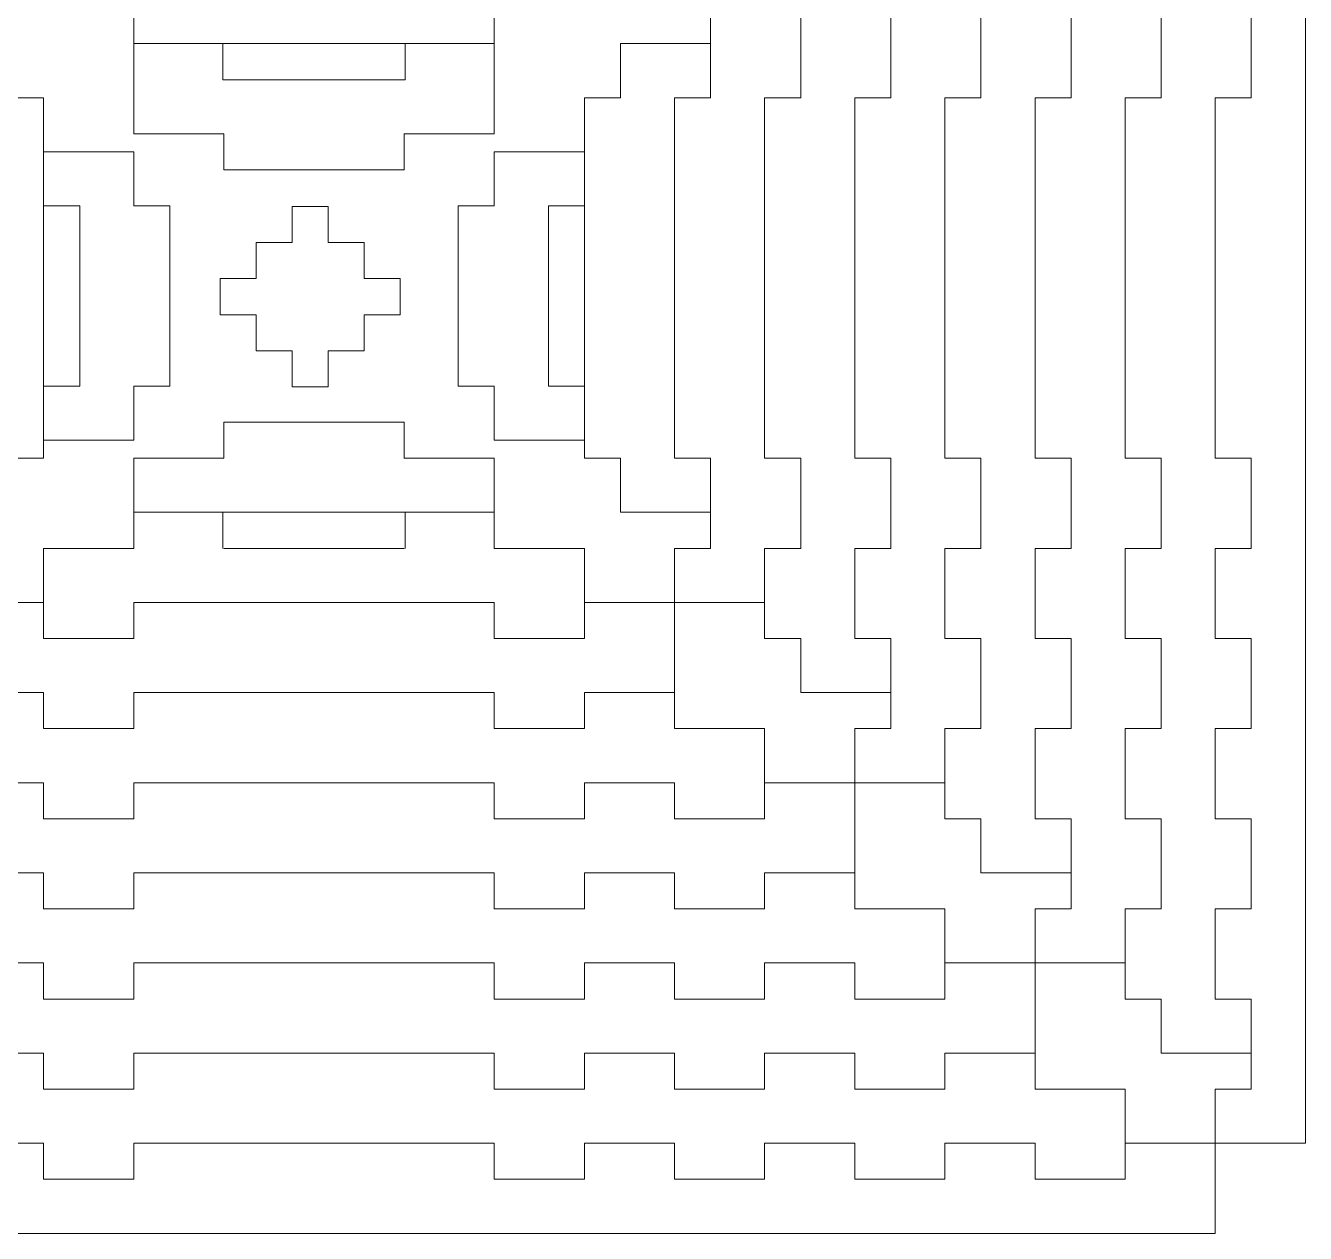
# Model space of a CAD drawing. Header units: centimetres. Extents: x -21.5 to 21.5, y -19.5 to 19.5.
# Drawn here: x -13.7 to 0.5, y -19.47 to -6.07 of the extents above; entities that cross this region are included whole.
import ezdxf

# ---------------------------------------------------------------- set-up
doc = ezdxf.new("R2010")
doc.units = ezdxf.units.CM
doc.header["$MEASUREMENT"] = 0

msp = doc.modelspace()

# ---------------------------------------------------------------- linework, layer by layer
at = {"lineweight": 9}
for points in [[(0.49935, 0.73192), (0.49935, 0.73192), (0.49935, -9.26808), (0.49935, -9.26808)], [(-12.50065, -5.86808), (-12.50065, -5.86808), (-12.50065, -6.26808), (-12.50065, -6.26808)], [(-8.50065, -5.86808), (-8.50065, -5.86808), (-8.50065, -6.26808), (-8.50065, -6.26808)], [(-6.10065, -5.86808), (-6.10065, -5.86808), (-6.10065, -6.86808), (-6.10065, -6.86808)], [(-5.10065, -5.86808), (-5.10065, -5.86808), (-5.10065, -6.86808), (-5.10065, -6.86808)], [(-4.10065, -5.86808), (-4.10065, -5.86808), (-4.10065, -6.86808), (-4.10065, -6.86808)], [(-3.10065, -5.86808), (-3.10065, -5.86808), (-3.10065, -6.86808), (-3.10065, -6.86808)], [(-2.10065, -5.86808), (-2.10065, -5.86808), (-2.10065, -6.86808), (-2.10065, -6.86808)], [(-1.10065, -5.86808), (-1.10065, -5.86808), (-1.10065, -6.86808), (-1.10065, -6.86808)], [(-0.10065, -5.86808), (-0.10065, -5.86808), (-0.10065, -6.86808), (-0.10065, -6.86808)], [(-12.50065, -6.26808), (-12.50065, -6.26808), (-11.50065, -6.26808), (-11.50065, -6.26808)], [(-12.50065, -6.26808), (-12.50065, -6.26808), (-11.50065, -6.26808), (-11.50065, -6.26808)], [(-12.50065, -6.66808), (-12.50065, -6.66808), (-12.50065, -6.26808), (-12.50065, -6.26808)], [(-11.51065, -6.26808), (-11.51065, -6.26808), (-11.51065, -6.66808), (-11.51065, -6.66808)], [(-10.50065, -6.26808), (-10.50065, -6.26808), (-11.50065, -6.26808), (-11.50065, -6.26808)], [(-10.50065, -6.26808), (-10.50065, -6.26808), (-11.50065, -6.26808), (-11.50065, -6.26808)], [(-10.50065, -6.26808), (-10.50065, -6.26808), (-9.50065, -6.26808), (-9.50065, -6.26808)], [(-10.50065, -6.26808), (-10.50065, -6.26808), (-9.50065, -6.26808), (-9.50065, -6.26808)], [(-8.50065, -6.26808), (-8.50065, -6.26808), (-9.50065, -6.26808), (-9.50065, -6.26808)], [(-8.50065, -6.26808), (-8.50065, -6.26808), (-9.50065, -6.26808), (-9.50065, -6.26808)], [(-9.49065, -6.26808), (-9.49065, -6.26808), (-9.49065, -6.66808), (-9.49065, -6.66808)], [(-8.50065, -6.66808), (-8.50065, -6.66808), (-8.50065, -6.26808), (-8.50065, -6.26808)], [(-7.10065, -6.26808), (-7.10065, -6.26808), (-7.10065, -6.86808), (-7.10065, -6.86808)], [(-7.10065, -6.26808), (-7.10065, -6.26808), (-6.10065, -6.26808), (-6.10065, -6.26808)], [(-12.50065, -6.66808), (-12.50065, -6.66808), (-12.50065, -7.26808), (-12.50065, -7.26808)], [(-9.49065, -6.66808), (-9.49065, -6.66808), (-11.51065, -6.66808), (-11.51065, -6.66808)], [(-8.50065, -6.66808), (-8.50065, -6.66808), (-8.50065, -7.26808), (-8.50065, -7.26808)], [(-13.90065, -6.86808), (-13.90065, -6.86808), (-13.50065, -6.86808), (-13.50065, -6.86808)], [(-13.50065, -6.86808), (-13.50065, -6.86808), (-13.50065, -7.86808), (-13.50065, -7.86808)], [(-7.10065, -6.86808), (-7.10065, -6.86808), (-7.50065, -6.86808), (-7.50065, -6.86808)], [(-7.50065, -6.86808), (-7.50065, -6.86808), (-7.50065, -7.86808), (-7.50065, -7.86808)], [(-6.50065, -10.86808), (-6.50065, -10.86808), (-6.50065, -6.86808), (-6.50065, -6.86808)], [(-6.10065, -6.86808), (-6.10065, -6.86808), (-6.50065, -6.86808), (-6.50065, -6.86808)], [(-6.50065, -6.86808), (-6.50065, -6.86808), (-6.50065, -7.86808), (-6.50065, -7.86808)], [(-5.50065, -10.86808), (-5.50065, -10.86808), (-5.50065, -6.86808), (-5.50065, -6.86808)], [(-5.10065, -6.86808), (-5.10065, -6.86808), (-5.50065, -6.86808), (-5.50065, -6.86808)], [(-5.50065, -6.86808), (-5.50065, -6.86808), (-5.50065, -7.86808), (-5.50065, -7.86808)], [(-4.50065, -10.86808), (-4.50065, -10.86808), (-4.50065, -6.86808), (-4.50065, -6.86808)], [(-4.10065, -6.86808), (-4.10065, -6.86808), (-4.50065, -6.86808), (-4.50065, -6.86808)], [(-4.50065, -6.86808), (-4.50065, -6.86808), (-4.50065, -7.86808), (-4.50065, -7.86808)], [(-3.50065, -10.86808), (-3.50065, -10.86808), (-3.50065, -6.86808), (-3.50065, -6.86808)], [(-3.10065, -6.86808), (-3.10065, -6.86808), (-3.50065, -6.86808), (-3.50065, -6.86808)], [(-3.50065, -6.86808), (-3.50065, -6.86808), (-3.50065, -7.86808), (-3.50065, -7.86808)], [(-2.50065, -10.86808), (-2.50065, -10.86808), (-2.50065, -6.86808), (-2.50065, -6.86808)], [(-2.10065, -6.86808), (-2.10065, -6.86808), (-2.50065, -6.86808), (-2.50065, -6.86808)], [(-2.50065, -6.86808), (-2.50065, -6.86808), (-2.50065, -7.86808), (-2.50065, -7.86808)], [(-1.50065, -10.86808), (-1.50065, -10.86808), (-1.50065, -6.86808), (-1.50065, -6.86808)], [(-1.10065, -6.86808), (-1.10065, -6.86808), (-1.50065, -6.86808), (-1.50065, -6.86808)], [(-1.50065, -6.86808), (-1.50065, -6.86808), (-1.50065, -7.86808), (-1.50065, -7.86808)], [(-0.50065, -10.86808), (-0.50065, -10.86808), (-0.50065, -6.86808), (-0.50065, -6.86808)], [(-0.50065, -6.86808), (-0.50065, -6.86808), (-0.50065, -7.86808), (-0.50065, -7.86808)], [(-0.10065, -6.86808), (-0.10065, -6.86808), (-0.50065, -6.86808), (-0.50065, -6.86808)], [(-13.50065, -10.86808), (-13.50065, -10.86808), (-13.50065, -7.26808), (-13.50065, -7.26808)], [(-12.50065, -7.26808), (-12.50065, -7.26808), (-11.50065, -7.26808), (-11.50065, -7.26808)], [(-11.50065, -7.26808), (-11.50065, -7.26808), (-11.50065, -7.66808), (-11.50065, -7.66808)], [(-8.50065, -7.26808), (-8.50065, -7.26808), (-9.50065, -7.26808), (-9.50065, -7.26808)], [(-9.50065, -7.26808), (-9.50065, -7.26808), (-9.50065, -7.66808), (-9.50065, -7.66808)], [(-7.50065, -10.86808), (-7.50065, -10.86808), (-7.50065, -7.26808), (-7.50065, -7.26808)], [(-12.50065, -7.46808), (-12.50065, -7.46808), (-13.50065, -7.46808), (-13.50065, -7.46808)], [(-13.50065, -8.06808), (-13.50065, -8.06808), (-13.50065, -7.46808), (-13.50065, -7.46808)], [(-12.50065, -7.46808), (-12.50065, -7.46808), (-12.50065, -8.06808), (-12.50065, -8.06808)], [(-8.50065, -7.46808), (-8.50065, -7.46808), (-8.50065, -8.06808), (-8.50065, -8.06808)], [(-8.50065, -7.46808), (-8.50065, -7.46808), (-7.50065, -7.46808), (-7.50065, -7.46808)], [(-7.50065, -8.06808), (-7.50065, -8.06808), (-7.50065, -7.46808), (-7.50065, -7.46808)], [(-9.50065, -7.66808), (-9.50065, -7.66808), (-11.50065, -7.66808), (-11.50065, -7.66808)], [(-13.50065, -8.06808), (-13.50065, -8.06808), (-13.10065, -8.06808), (-13.10065, -8.06808)], [(-13.10065, -10.06808), (-13.10065, -10.06808), (-13.10065, -8.06808), (-13.10065, -8.06808)], [(-12.50065, -8.06808), (-12.50065, -8.06808), (-12.10065, -8.06808), (-12.10065, -8.06808)], [(-12.10065, -8.06808), (-12.10065, -8.06808), (-12.10065, -10.06808), (-12.10065, -10.06808)], [(-10.7431, -8.0757), (-10.7431, -8.0757), (-10.7431, -8.4757), (-10.7431, -8.4757)], [(-10.7431, -8.0757), (-10.7431, -8.0757), (-10.3431, -8.0757), (-10.3431, -8.0757)], [(-10.3431, -8.0757), (-10.3431, -8.0757), (-10.3431, -8.4757), (-10.3431, -8.4757)], [(-8.50065, -8.06808), (-8.50065, -8.06808), (-8.90065, -8.06808), (-8.90065, -8.06808)], [(-8.90065, -8.06808), (-8.90065, -8.06808), (-8.90065, -10.06808), (-8.90065, -10.06808)], [(-7.50065, -8.06808), (-7.50065, -8.06808), (-7.90065, -8.06808), (-7.90065, -8.06808)], [(-7.90065, -10.06808), (-7.90065, -10.06808), (-7.90065, -8.06808), (-7.90065, -8.06808)], [(-10.7431, -8.4757), (-10.7431, -8.4757), (-11.1431, -8.4757), (-11.1431, -8.4757)], [(-11.1431, -8.8757), (-11.1431, -8.8757), (-11.1431, -8.4757), (-11.1431, -8.4757)], [(-10.3431, -8.4757), (-10.3431, -8.4757), (-9.9431, -8.4757), (-9.9431, -8.4757)], [(-9.9431, -8.8757), (-9.9431, -8.8757), (-9.9431, -8.4757), (-9.9431, -8.4757)], [(0.49935, -18.46808), (0.49935, -18.46808), (0.49935, -8.46808), (0.49935, -8.46808)], [(-11.5431, -8.8757), (-11.5431, -8.8757), (-11.1431, -8.8757), (-11.1431, -8.8757)], [(-11.5431, -8.8757), (-11.5431, -8.8757), (-11.5431, -9.2757), (-11.5431, -9.2757)], [(-9.5431, -8.8757), (-9.5431, -8.8757), (-9.9431, -8.8757), (-9.9431, -8.8757)], [(-9.5431, -9.2757), (-9.5431, -9.2757), (-9.5431, -8.8757), (-9.5431, -8.8757)], [(-11.5431, -9.2757), (-11.5431, -9.2757), (-11.1431, -9.2757), (-11.1431, -9.2757)], [(-11.1431, -9.2757), (-11.1431, -9.2757), (-11.1431, -9.6757), (-11.1431, -9.6757)], [(-9.5431, -9.2757), (-9.5431, -9.2757), (-9.9431, -9.2757), (-9.9431, -9.2757)], [(-9.9431, -9.2757), (-9.9431, -9.2757), (-9.9431, -9.6757), (-9.9431, -9.6757)], [(-10.7431, -9.6757), (-10.7431, -9.6757), (-11.1431, -9.6757), (-11.1431, -9.6757)], [(-10.7431, -10.0757), (-10.7431, -10.0757), (-10.7431, -9.6757), (-10.7431, -9.6757)], [(-10.3431, -10.0757), (-10.3431, -10.0757), (-10.3431, -9.6757), (-10.3431, -9.6757)], [(-10.3431, -9.6757), (-10.3431, -9.6757), (-9.9431, -9.6757), (-9.9431, -9.6757)], [(-13.50065, -10.06808), (-13.50065, -10.06808), (-13.10065, -10.06808), (-13.10065, -10.06808)], [(-13.50065, -10.66808), (-13.50065, -10.66808), (-13.50065, -10.06808), (-13.50065, -10.06808)], [(-12.50065, -10.66808), (-12.50065, -10.66808), (-12.50065, -10.06808), (-12.50065, -10.06808)], [(-12.50065, -10.06808), (-12.50065, -10.06808), (-12.10065, -10.06808), (-12.10065, -10.06808)], [(-10.3431, -10.0757), (-10.3431, -10.0757), (-10.7431, -10.0757), (-10.7431, -10.0757)], [(-8.50065, -10.06808), (-8.50065, -10.06808), (-8.90065, -10.06808), (-8.90065, -10.06808)], [(-8.50065, -10.66808), (-8.50065, -10.66808), (-8.50065, -10.06808), (-8.50065, -10.06808)], [(-7.50065, -10.06808), (-7.50065, -10.06808), (-7.90065, -10.06808), (-7.90065, -10.06808)], [(-7.50065, -10.66808), (-7.50065, -10.66808), (-7.50065, -10.06808), (-7.50065, -10.06808)], [(-11.50065, -10.86808), (-11.50065, -10.86808), (-11.50065, -10.46808), (-11.50065, -10.46808)], [(-9.50065, -10.46808), (-9.50065, -10.46808), (-11.50065, -10.46808), (-11.50065, -10.46808)], [(-9.50065, -10.86808), (-9.50065, -10.86808), (-9.50065, -10.46808), (-9.50065, -10.46808)], [(-12.50065, -10.66808), (-12.50065, -10.66808), (-13.50065, -10.66808), (-13.50065, -10.66808)], [(-8.50065, -10.66808), (-8.50065, -10.66808), (-7.50065, -10.66808), (-7.50065, -10.66808)], [(-13.90065, -10.86808), (-13.90065, -10.86808), (-13.50065, -10.86808), (-13.50065, -10.86808)], [(-12.50065, -11.46808), (-12.50065, -11.46808), (-12.50065, -10.86808), (-12.50065, -10.86808)], [(-12.50065, -10.86808), (-12.50065, -10.86808), (-11.50065, -10.86808), (-11.50065, -10.86808)], [(-8.50065, -10.86808), (-8.50065, -10.86808), (-9.50065, -10.86808), (-9.50065, -10.86808)], [(-8.50065, -11.46808), (-8.50065, -11.46808), (-8.50065, -10.86808), (-8.50065, -10.86808)], [(-7.10065, -10.86808), (-7.10065, -10.86808), (-7.50065, -10.86808), (-7.50065, -10.86808)], [(-7.10065, -11.46808), (-7.10065, -11.46808), (-7.10065, -10.86808), (-7.10065, -10.86808)], [(-6.10065, -10.86808), (-6.10065, -10.86808), (-6.50065, -10.86808), (-6.50065, -10.86808)], [(-6.10065, -11.86808), (-6.10065, -11.86808), (-6.10065, -10.86808), (-6.10065, -10.86808)], [(-5.10065, -10.86808), (-5.10065, -10.86808), (-5.50065, -10.86808), (-5.50065, -10.86808)], [(-5.10065, -11.86808), (-5.10065, -11.86808), (-5.10065, -10.86808), (-5.10065, -10.86808)], [(-4.10065, -10.86808), (-4.10065, -10.86808), (-4.50065, -10.86808), (-4.50065, -10.86808)], [(-4.10065, -11.86808), (-4.10065, -11.86808), (-4.10065, -10.86808), (-4.10065, -10.86808)], [(-3.10065, -10.86808), (-3.10065, -10.86808), (-3.50065, -10.86808), (-3.50065, -10.86808)], [(-3.10065, -11.86808), (-3.10065, -11.86808), (-3.10065, -10.86808), (-3.10065, -10.86808)], [(-2.10065, -10.86808), (-2.10065, -10.86808), (-2.50065, -10.86808), (-2.50065, -10.86808)], [(-2.10065, -11.86808), (-2.10065, -11.86808), (-2.10065, -10.86808), (-2.10065, -10.86808)], [(-1.10065, -10.86808), (-1.10065, -10.86808), (-1.50065, -10.86808), (-1.50065, -10.86808)], [(-1.10065, -11.86808), (-1.10065, -11.86808), (-1.10065, -10.86808), (-1.10065, -10.86808)], [(-0.10065, -10.86808), (-0.10065, -10.86808), (-0.50065, -10.86808), (-0.50065, -10.86808)], [(-0.10065, -11.86808), (-0.10065, -11.86808), (-0.10065, -10.86808), (-0.10065, -10.86808)], [(-12.50065, -11.46808), (-12.50065, -11.46808), (-11.50065, -11.46808), (-11.50065, -11.46808)], [(-12.50065, -11.86808), (-12.50065, -11.86808), (-12.50065, -11.46808), (-12.50065, -11.46808)], [(-12.50065, -11.46808), (-12.50065, -11.46808), (-11.50065, -11.46808), (-11.50065, -11.46808)], [(-12.50065, -11.46808), (-12.50065, -11.46808), (-12.50065, -11.86808), (-12.50065, -11.86808)], [(-11.51065, -11.86808), (-11.51065, -11.86808), (-11.51065, -11.46808), (-11.51065, -11.46808)], [(-9.49065, -11.46808), (-9.49065, -11.46808), (-11.51065, -11.46808), (-11.51065, -11.46808)], [(-10.50065, -11.46808), (-10.50065, -11.46808), (-11.50065, -11.46808), (-11.50065, -11.46808)], [(-10.50065, -11.46808), (-10.50065, -11.46808), (-11.50065, -11.46808), (-11.50065, -11.46808)], [(-10.50065, -11.46808), (-10.50065, -11.46808), (-9.50065, -11.46808), (-9.50065, -11.46808)], [(-10.50065, -11.46808), (-10.50065, -11.46808), (-9.50065, -11.46808), (-9.50065, -11.46808)], [(-8.50065, -11.46808), (-8.50065, -11.46808), (-9.50065, -11.46808), (-9.50065, -11.46808)], [(-8.50065, -11.46808), (-8.50065, -11.46808), (-9.50065, -11.46808), (-9.50065, -11.46808)], [(-9.49065, -11.86808), (-9.49065, -11.86808), (-9.49065, -11.46808), (-9.49065, -11.46808)], [(-8.50065, -11.86808), (-8.50065, -11.86808), (-8.50065, -11.46808), (-8.50065, -11.46808)], [(-8.50065, -11.46808), (-8.50065, -11.46808), (-8.50065, -11.86808), (-8.50065, -11.86808)], [(-7.10065, -11.46808), (-7.10065, -11.46808), (-6.10065, -11.46808), (-6.10065, -11.46808)], [(-13.50065, -12.46808), (-13.50065, -12.46808), (-13.50065, -11.86808), (-13.50065, -11.86808)], [(-13.50065, -11.86808), (-13.50065, -11.86808), (-12.50065, -11.86808), (-12.50065, -11.86808)], [(-10.50065, -11.86808), (-10.50065, -11.86808), (-11.50065, -11.86808), (-11.50065, -11.86808)], [(-10.50065, -11.86808), (-10.50065, -11.86808), (-11.50065, -11.86808), (-11.50065, -11.86808)], [(-10.50065, -11.86808), (-10.50065, -11.86808), (-9.50065, -11.86808), (-9.50065, -11.86808)], [(-10.50065, -11.86808), (-10.50065, -11.86808), (-9.50065, -11.86808), (-9.50065, -11.86808)], [(-7.50065, -11.86808), (-7.50065, -11.86808), (-8.50065, -11.86808), (-8.50065, -11.86808)], [(-7.50065, -12.46808), (-7.50065, -12.46808), (-7.50065, -11.86808), (-7.50065, -11.86808)], [(-6.50065, -11.86808), (-6.50065, -11.86808), (-6.10065, -11.86808), (-6.10065, -11.86808)], [(-6.50065, -12.46808), (-6.50065, -12.46808), (-6.50065, -11.86808), (-6.50065, -11.86808)], [(-5.50065, -11.86808), (-5.50065, -11.86808), (-5.10065, -11.86808), (-5.10065, -11.86808)], [(-5.50065, -12.86808), (-5.50065, -12.86808), (-5.50065, -11.86808), (-5.50065, -11.86808)], [(-4.50065, -11.86808), (-4.50065, -11.86808), (-4.10065, -11.86808), (-4.10065, -11.86808)], [(-4.50065, -12.86808), (-4.50065, -12.86808), (-4.50065, -11.86808), (-4.50065, -11.86808)], [(-3.50065, -11.86808), (-3.50065, -11.86808), (-3.10065, -11.86808), (-3.10065, -11.86808)], [(-3.50065, -12.86808), (-3.50065, -12.86808), (-3.50065, -11.86808), (-3.50065, -11.86808)], [(-2.50065, -11.86808), (-2.50065, -11.86808), (-2.10065, -11.86808), (-2.10065, -11.86808)], [(-2.50065, -12.86808), (-2.50065, -12.86808), (-2.50065, -11.86808), (-2.50065, -11.86808)], [(-1.50065, -11.86808), (-1.50065, -11.86808), (-1.10065, -11.86808), (-1.10065, -11.86808)], [(-1.50065, -12.86808), (-1.50065, -12.86808), (-1.50065, -11.86808), (-1.50065, -11.86808)], [(-0.50065, -12.86808), (-0.50065, -12.86808), (-0.50065, -11.86808), (-0.50065, -11.86808)], [(-0.50065, -11.86808), (-0.50065, -11.86808), (-0.10065, -11.86808), (-0.10065, -11.86808)], [(-14.50065, -12.46808), (-14.50065, -12.46808), (-13.50065, -12.46808), (-13.50065, -12.46808)], [(-13.50065, -12.46808), (-13.50065, -12.46808), (-13.50065, -12.86808), (-13.50065, -12.86808)], [(-12.50065, -12.86808), (-12.50065, -12.86808), (-12.50065, -12.46808), (-12.50065, -12.46808)], [(-12.50065, -12.46808), (-12.50065, -12.46808), (-11.50065, -12.46808), (-11.50065, -12.46808)], [(-10.50065, -12.46808), (-10.50065, -12.46808), (-11.50065, -12.46808), (-11.50065, -12.46808)], [(-10.50065, -12.46808), (-10.50065, -12.46808), (-9.50065, -12.46808), (-9.50065, -12.46808)], [(-8.50065, -12.46808), (-8.50065, -12.46808), (-9.50065, -12.46808), (-9.50065, -12.46808)], [(-8.50065, -12.86808), (-8.50065, -12.86808), (-8.50065, -12.46808), (-8.50065, -12.46808)], [(-7.50065, -12.46808), (-7.50065, -12.46808), (-7.50065, -12.86808), (-7.50065, -12.86808)], [(-6.50065, -12.46808), (-6.50065, -12.46808), (-7.50065, -12.46808), (-7.50065, -12.46808)], [(-6.50065, -13.46808), (-6.50065, -13.46808), (-6.50065, -12.46808), (-6.50065, -12.46808)], [(-6.50065, -12.86808), (-6.50065, -12.86808), (-6.50065, -12.46808), (-6.50065, -12.46808)], [(-6.50065, -12.46808), (-6.50065, -12.46808), (-5.50065, -12.46808), (-5.50065, -12.46808)], [(-13.50065, -12.86808), (-13.50065, -12.86808), (-12.50065, -12.86808), (-12.50065, -12.86808)], [(-7.50065, -12.86808), (-7.50065, -12.86808), (-8.50065, -12.86808), (-8.50065, -12.86808)], [(-5.10065, -12.86808), (-5.10065, -12.86808), (-5.50065, -12.86808), (-5.50065, -12.86808)], [(-5.10065, -13.46808), (-5.10065, -13.46808), (-5.10065, -12.86808), (-5.10065, -12.86808)], [(-4.10065, -12.86808), (-4.10065, -12.86808), (-4.50065, -12.86808), (-4.50065, -12.86808)], [(-4.10065, -13.86808), (-4.10065, -13.86808), (-4.10065, -12.86808), (-4.10065, -12.86808)], [(-3.10065, -12.86808), (-3.10065, -12.86808), (-3.50065, -12.86808), (-3.50065, -12.86808)], [(-3.10065, -13.86808), (-3.10065, -13.86808), (-3.10065, -12.86808), (-3.10065, -12.86808)], [(-2.10065, -12.86808), (-2.10065, -12.86808), (-2.50065, -12.86808), (-2.50065, -12.86808)], [(-2.10065, -13.86808), (-2.10065, -13.86808), (-2.10065, -12.86808), (-2.10065, -12.86808)], [(-1.10065, -12.86808), (-1.10065, -12.86808), (-1.50065, -12.86808), (-1.50065, -12.86808)], [(-1.10065, -13.86808), (-1.10065, -13.86808), (-1.10065, -12.86808), (-1.10065, -12.86808)], [(-0.10065, -12.86808), (-0.10065, -12.86808), (-0.50065, -12.86808), (-0.50065, -12.86808)], [(-0.10065, -13.86808), (-0.10065, -13.86808), (-0.10065, -12.86808), (-0.10065, -12.86808)], [(-14.50065, -13.46808), (-14.50065, -13.46808), (-13.50065, -13.46808), (-13.50065, -13.46808)], [(-13.50065, -13.46808), (-13.50065, -13.46808), (-13.50065, -13.86808), (-13.50065, -13.86808)], [(-12.50065, -13.86808), (-12.50065, -13.86808), (-12.50065, -13.46808), (-12.50065, -13.46808)], [(-12.50065, -13.46808), (-12.50065, -13.46808), (-11.50065, -13.46808), (-11.50065, -13.46808)], [(-10.50065, -13.46808), (-10.50065, -13.46808), (-11.50065, -13.46808), (-11.50065, -13.46808)], [(-10.50065, -13.46808), (-10.50065, -13.46808), (-9.50065, -13.46808), (-9.50065, -13.46808)], [(-8.50065, -13.46808), (-8.50065, -13.46808), (-9.50065, -13.46808), (-9.50065, -13.46808)], [(-8.50065, -13.86808), (-8.50065, -13.86808), (-8.50065, -13.46808), (-8.50065, -13.46808)], [(-7.50065, -13.46808), (-7.50065, -13.46808), (-7.50065, -13.86808), (-7.50065, -13.86808)], [(-6.50065, -13.46808), (-6.50065, -13.46808), (-7.50065, -13.46808), (-7.50065, -13.46808)], [(-6.50065, -13.86808), (-6.50065, -13.86808), (-6.50065, -13.46808), (-6.50065, -13.46808)], [(-5.10065, -13.46808), (-5.10065, -13.46808), (-4.10065, -13.46808), (-4.10065, -13.46808)], [(-13.50065, -13.86808), (-13.50065, -13.86808), (-12.50065, -13.86808), (-12.50065, -13.86808)], [(-7.50065, -13.86808), (-7.50065, -13.86808), (-8.50065, -13.86808), (-8.50065, -13.86808)], [(-5.50065, -13.86808), (-5.50065, -13.86808), (-6.50065, -13.86808), (-6.50065, -13.86808)], [(-5.50065, -14.46808), (-5.50065, -14.46808), (-5.50065, -13.86808), (-5.50065, -13.86808)], [(-4.50065, -13.86808), (-4.50065, -13.86808), (-4.10065, -13.86808), (-4.10065, -13.86808)], [(-4.50065, -14.46808), (-4.50065, -14.46808), (-4.50065, -13.86808), (-4.50065, -13.86808)], [(-3.50065, -13.86808), (-3.50065, -13.86808), (-3.10065, -13.86808), (-3.10065, -13.86808)], [(-3.50065, -14.86808), (-3.50065, -14.86808), (-3.50065, -13.86808), (-3.50065, -13.86808)], [(-2.50065, -13.86808), (-2.50065, -13.86808), (-2.10065, -13.86808), (-2.10065, -13.86808)], [(-2.50065, -14.86808), (-2.50065, -14.86808), (-2.50065, -13.86808), (-2.50065, -13.86808)], [(-1.50065, -13.86808), (-1.50065, -13.86808), (-1.10065, -13.86808), (-1.10065, -13.86808)], [(-1.50065, -14.86808), (-1.50065, -14.86808), (-1.50065, -13.86808), (-1.50065, -13.86808)], [(-0.50065, -14.86808), (-0.50065, -14.86808), (-0.50065, -13.86808), (-0.50065, -13.86808)], [(-0.50065, -13.86808), (-0.50065, -13.86808), (-0.10065, -13.86808), (-0.10065, -13.86808)], [(-14.50065, -14.46808), (-14.50065, -14.46808), (-13.50065, -14.46808), (-13.50065, -14.46808)], [(-13.50065, -14.46808), (-13.50065, -14.46808), (-13.50065, -14.86808), (-13.50065, -14.86808)], [(-12.50065, -14.86808), (-12.50065, -14.86808), (-12.50065, -14.46808), (-12.50065, -14.46808)], [(-12.50065, -14.46808), (-12.50065, -14.46808), (-11.50065, -14.46808), (-11.50065, -14.46808)], [(-10.50065, -14.46808), (-10.50065, -14.46808), (-11.50065, -14.46808), (-11.50065, -14.46808)], [(-10.50065, -14.46808), (-10.50065, -14.46808), (-9.50065, -14.46808), (-9.50065, -14.46808)], [(-8.50065, -14.46808), (-8.50065, -14.46808), (-9.50065, -14.46808), (-9.50065, -14.46808)], [(-8.50065, -14.86808), (-8.50065, -14.86808), (-8.50065, -14.46808), (-8.50065, -14.46808)], [(-7.50065, -14.46808), (-7.50065, -14.46808), (-7.50065, -14.86808), (-7.50065, -14.86808)], [(-6.50065, -14.46808), (-6.50065, -14.46808), (-7.50065, -14.46808), (-7.50065, -14.46808)], [(-6.50065, -14.86808), (-6.50065, -14.86808), (-6.50065, -14.46808), (-6.50065, -14.46808)], [(-5.50065, -14.46808), (-5.50065, -14.46808), (-5.50065, -14.86808), (-5.50065, -14.86808)], [(-4.50065, -14.46808), (-4.50065, -14.46808), (-5.50065, -14.46808), (-5.50065, -14.46808)], [(-4.50065, -15.46808), (-4.50065, -15.46808), (-4.50065, -14.46808), (-4.50065, -14.46808)], [(-4.50065, -14.86808), (-4.50065, -14.86808), (-4.50065, -14.46808), (-4.50065, -14.46808)], [(-4.50065, -14.46808), (-4.50065, -14.46808), (-3.50065, -14.46808), (-3.50065, -14.46808)], [(-13.50065, -14.86808), (-13.50065, -14.86808), (-12.50065, -14.86808), (-12.50065, -14.86808)], [(-7.50065, -14.86808), (-7.50065, -14.86808), (-8.50065, -14.86808), (-8.50065, -14.86808)], [(-5.50065, -14.86808), (-5.50065, -14.86808), (-6.50065, -14.86808), (-6.50065, -14.86808)], [(-3.10065, -14.86808), (-3.10065, -14.86808), (-3.50065, -14.86808), (-3.50065, -14.86808)], [(-3.10065, -15.46808), (-3.10065, -15.46808), (-3.10065, -14.86808), (-3.10065, -14.86808)], [(-2.10065, -14.86808), (-2.10065, -14.86808), (-2.50065, -14.86808), (-2.50065, -14.86808)], [(-2.10065, -15.86808), (-2.10065, -15.86808), (-2.10065, -14.86808), (-2.10065, -14.86808)], [(-1.10065, -14.86808), (-1.10065, -14.86808), (-1.50065, -14.86808), (-1.50065, -14.86808)], [(-1.10065, -15.86808), (-1.10065, -15.86808), (-1.10065, -14.86808), (-1.10065, -14.86808)], [(-0.10065, -14.86808), (-0.10065, -14.86808), (-0.50065, -14.86808), (-0.50065, -14.86808)], [(-0.10065, -15.86808), (-0.10065, -15.86808), (-0.10065, -14.86808), (-0.10065, -14.86808)], [(-14.50065, -15.46808), (-14.50065, -15.46808), (-13.50065, -15.46808), (-13.50065, -15.46808)], [(-13.50065, -15.46808), (-13.50065, -15.46808), (-13.50065, -15.86808), (-13.50065, -15.86808)], [(-12.50065, -15.86808), (-12.50065, -15.86808), (-12.50065, -15.46808), (-12.50065, -15.46808)], [(-12.50065, -15.46808), (-12.50065, -15.46808), (-11.50065, -15.46808), (-11.50065, -15.46808)], [(-10.50065, -15.46808), (-10.50065, -15.46808), (-11.50065, -15.46808), (-11.50065, -15.46808)], [(-10.50065, -15.46808), (-10.50065, -15.46808), (-9.50065, -15.46808), (-9.50065, -15.46808)], [(-8.50065, -15.46808), (-8.50065, -15.46808), (-9.50065, -15.46808), (-9.50065, -15.46808)], [(-8.50065, -15.86808), (-8.50065, -15.86808), (-8.50065, -15.46808), (-8.50065, -15.46808)], [(-7.50065, -15.46808), (-7.50065, -15.46808), (-7.50065, -15.86808), (-7.50065, -15.86808)], [(-6.50065, -15.46808), (-6.50065, -15.46808), (-7.50065, -15.46808), (-7.50065, -15.46808)], [(-6.50065, -15.86808), (-6.50065, -15.86808), (-6.50065, -15.46808), (-6.50065, -15.46808)], [(-5.50065, -15.46808), (-5.50065, -15.46808), (-5.50065, -15.86808), (-5.50065, -15.86808)], [(-4.50065, -15.46808), (-4.50065, -15.46808), (-5.50065, -15.46808), (-5.50065, -15.46808)], [(-4.50065, -15.86808), (-4.50065, -15.86808), (-4.50065, -15.46808), (-4.50065, -15.46808)], [(-3.10065, -15.46808), (-3.10065, -15.46808), (-2.10065, -15.46808), (-2.10065, -15.46808)], [(-13.50065, -15.86808), (-13.50065, -15.86808), (-12.50065, -15.86808), (-12.50065, -15.86808)], [(-7.50065, -15.86808), (-7.50065, -15.86808), (-8.50065, -15.86808), (-8.50065, -15.86808)], [(-5.50065, -15.86808), (-5.50065, -15.86808), (-6.50065, -15.86808), (-6.50065, -15.86808)], [(-3.50065, -15.86808), (-3.50065, -15.86808), (-4.50065, -15.86808), (-4.50065, -15.86808)], [(-3.50065, -15.86808), (-3.50065, -15.86808), (-3.50065, -16.86808), (-3.50065, -16.86808)], [(-2.50065, -15.86808), (-2.50065, -15.86808), (-2.10065, -15.86808), (-2.10065, -15.86808)], [(-2.50065, -16.46808), (-2.50065, -16.46808), (-2.50065, -15.86808), (-2.50065, -15.86808)], [(-1.50065, -15.86808), (-1.50065, -15.86808), (-1.10065, -15.86808), (-1.10065, -15.86808)], [(-1.50065, -16.86808), (-1.50065, -16.86808), (-1.50065, -15.86808), (-1.50065, -15.86808)], [(-0.50065, -16.86808), (-0.50065, -16.86808), (-0.50065, -15.86808), (-0.50065, -15.86808)], [(-0.50065, -15.86808), (-0.50065, -15.86808), (-0.10065, -15.86808), (-0.10065, -15.86808)], [(-14.50065, -16.46808), (-14.50065, -16.46808), (-13.50065, -16.46808), (-13.50065, -16.46808)], [(-13.50065, -16.46808), (-13.50065, -16.46808), (-13.50065, -16.86808), (-13.50065, -16.86808)], [(-12.50065, -16.86808), (-12.50065, -16.86808), (-12.50065, -16.46808), (-12.50065, -16.46808)], [(-12.50065, -16.46808), (-12.50065, -16.46808), (-11.50065, -16.46808), (-11.50065, -16.46808)], [(-10.50065, -16.46808), (-10.50065, -16.46808), (-11.50065, -16.46808), (-11.50065, -16.46808)], [(-10.50065, -16.46808), (-10.50065, -16.46808), (-9.50065, -16.46808), (-9.50065, -16.46808)], [(-8.50065, -16.46808), (-8.50065, -16.46808), (-9.50065, -16.46808), (-9.50065, -16.46808)], [(-8.50065, -16.86808), (-8.50065, -16.86808), (-8.50065, -16.46808), (-8.50065, -16.46808)], [(-7.50065, -16.46808), (-7.50065, -16.46808), (-7.50065, -16.86808), (-7.50065, -16.86808)], [(-6.50065, -16.46808), (-6.50065, -16.46808), (-7.50065, -16.46808), (-7.50065, -16.46808)], [(-6.50065, -16.86808), (-6.50065, -16.86808), (-6.50065, -16.46808), (-6.50065, -16.46808)], [(-5.50065, -16.46808), (-5.50065, -16.46808), (-5.50065, -16.86808), (-5.50065, -16.86808)], [(-4.50065, -16.46808), (-4.50065, -16.46808), (-5.50065, -16.46808), (-5.50065, -16.46808)], [(-4.50065, -16.86808), (-4.50065, -16.86808), (-4.50065, -16.46808), (-4.50065, -16.46808)], [(-2.50065, -16.46808), (-2.50065, -16.46808), (-3.50065, -16.46808), (-3.50065, -16.46808)], [(-2.50065, -17.46808), (-2.50065, -17.46808), (-2.50065, -16.46808), (-2.50065, -16.46808)], [(-2.50065, -16.46808), (-2.50065, -16.46808), (-1.50065, -16.46808), (-1.50065, -16.46808)], [(-13.50065, -16.86808), (-13.50065, -16.86808), (-12.50065, -16.86808), (-12.50065, -16.86808)], [(-7.50065, -16.86808), (-7.50065, -16.86808), (-8.50065, -16.86808), (-8.50065, -16.86808)], [(-5.50065, -16.86808), (-5.50065, -16.86808), (-6.50065, -16.86808), (-6.50065, -16.86808)], [(-3.50065, -16.86808), (-3.50065, -16.86808), (-4.50065, -16.86808), (-4.50065, -16.86808)], [(-1.50065, -16.86808), (-1.50065, -16.86808), (-1.10065, -16.86808), (-1.10065, -16.86808)], [(-1.10065, -17.46808), (-1.10065, -17.46808), (-1.10065, -16.86808), (-1.10065, -16.86808)], [(-0.10065, -16.86808), (-0.10065, -16.86808), (-0.50065, -16.86808), (-0.50065, -16.86808)], [(-0.10065, -17.86808), (-0.10065, -17.86808), (-0.10065, -16.86808), (-0.10065, -16.86808)], [(-14.50065, -17.46808), (-14.50065, -17.46808), (-13.50065, -17.46808), (-13.50065, -17.46808)], [(-13.50065, -17.46808), (-13.50065, -17.46808), (-13.50065, -17.86808), (-13.50065, -17.86808)], [(-12.50065, -17.46808), (-12.50065, -17.46808), (-11.50065, -17.46808), (-11.50065, -17.46808)], [(-12.50065, -17.86808), (-12.50065, -17.86808), (-12.50065, -17.46808), (-12.50065, -17.46808)], [(-10.50065, -17.46808), (-10.50065, -17.46808), (-11.50065, -17.46808), (-11.50065, -17.46808)], [(-10.50065, -17.46808), (-10.50065, -17.46808), (-9.50065, -17.46808), (-9.50065, -17.46808)], [(-8.50065, -17.46808), (-8.50065, -17.46808), (-9.50065, -17.46808), (-9.50065, -17.46808)], [(-8.50065, -17.86808), (-8.50065, -17.86808), (-8.50065, -17.46808), (-8.50065, -17.46808)], [(-6.50065, -17.46808), (-6.50065, -17.46808), (-7.50065, -17.46808), (-7.50065, -17.46808)], [(-7.50065, -17.46808), (-7.50065, -17.46808), (-7.50065, -17.86808), (-7.50065, -17.86808)], [(-6.50065, -17.86808), (-6.50065, -17.86808), (-6.50065, -17.46808), (-6.50065, -17.46808)], [(-4.50065, -17.46808), (-4.50065, -17.46808), (-5.50065, -17.46808), (-5.50065, -17.46808)], [(-5.50065, -17.46808), (-5.50065, -17.46808), (-5.50065, -17.86808), (-5.50065, -17.86808)], [(-4.50065, -17.86808), (-4.50065, -17.86808), (-4.50065, -17.46808), (-4.50065, -17.46808)], [(-2.50065, -17.46808), (-2.50065, -17.46808), (-3.50065, -17.46808), (-3.50065, -17.46808)], [(-3.50065, -17.46808), (-3.50065, -17.46808), (-3.50065, -17.86808), (-3.50065, -17.86808)], [(-2.50065, -17.86808), (-2.50065, -17.86808), (-2.50065, -17.46808), (-2.50065, -17.46808)], [(-1.10065, -17.46808), (-1.10065, -17.46808), (-0.10065, -17.46808), (-0.10065, -17.46808)], [(-13.50065, -17.86808), (-13.50065, -17.86808), (-12.50065, -17.86808), (-12.50065, -17.86808)], [(-7.50065, -17.86808), (-7.50065, -17.86808), (-8.50065, -17.86808), (-8.50065, -17.86808)], [(-5.50065, -17.86808), (-5.50065, -17.86808), (-6.50065, -17.86808), (-6.50065, -17.86808)], [(-3.50065, -17.86808), (-3.50065, -17.86808), (-4.50065, -17.86808), (-4.50065, -17.86808)], [(-1.50065, -17.86808), (-1.50065, -17.86808), (-2.50065, -17.86808), (-2.50065, -17.86808)], [(-1.50065, -18.46808), (-1.50065, -18.46808), (-1.50065, -17.86808), (-1.50065, -17.86808)], [(-0.50065, -18.46808), (-0.50065, -18.46808), (-0.50065, -17.86808), (-0.50065, -17.86808)], [(-0.50065, -17.86808), (-0.50065, -17.86808), (-0.10065, -17.86808), (-0.10065, -17.86808)], [(-14.50065, -18.46808), (-14.50065, -18.46808), (-13.50065, -18.46808), (-13.50065, -18.46808)], [(-13.50065, -18.46808), (-13.50065, -18.46808), (-13.50065, -18.86808), (-13.50065, -18.86808)], [(-12.50065, -18.46808), (-12.50065, -18.46808), (-11.50065, -18.46808), (-11.50065, -18.46808)], [(-12.50065, -18.86808), (-12.50065, -18.86808), (-12.50065, -18.46808), (-12.50065, -18.46808)], [(-10.50065, -18.46808), (-10.50065, -18.46808), (-11.50065, -18.46808), (-11.50065, -18.46808)], [(-10.50065, -18.46808), (-10.50065, -18.46808), (-9.50065, -18.46808), (-9.50065, -18.46808)], [(-8.50065, -18.46808), (-8.50065, -18.46808), (-9.50065, -18.46808), (-9.50065, -18.46808)], [(-8.50065, -18.86808), (-8.50065, -18.86808), (-8.50065, -18.46808), (-8.50065, -18.46808)], [(-6.50065, -18.46808), (-6.50065, -18.46808), (-7.50065, -18.46808), (-7.50065, -18.46808)], [(-7.50065, -18.46808), (-7.50065, -18.46808), (-7.50065, -18.86808), (-7.50065, -18.86808)], [(-6.50065, -18.86808), (-6.50065, -18.86808), (-6.50065, -18.46808), (-6.50065, -18.46808)], [(-4.50065, -18.46808), (-4.50065, -18.46808), (-5.50065, -18.46808), (-5.50065, -18.46808)], [(-5.50065, -18.46808), (-5.50065, -18.46808), (-5.50065, -18.86808), (-5.50065, -18.86808)], [(-4.50065, -18.86808), (-4.50065, -18.86808), (-4.50065, -18.46808), (-4.50065, -18.46808)], [(-2.50065, -18.46808), (-2.50065, -18.46808), (-3.50065, -18.46808), (-3.50065, -18.46808)], [(-3.50065, -18.46808), (-3.50065, -18.46808), (-3.50065, -18.86808), (-3.50065, -18.86808)], [(-2.50065, -18.86808), (-2.50065, -18.86808), (-2.50065, -18.46808), (-2.50065, -18.46808)], [(-0.50065, -18.46808), (-0.50065, -18.46808), (-1.50065, -18.46808), (-1.50065, -18.46808)], [(-1.50065, -18.46808), (-1.50065, -18.46808), (-1.50065, -18.86808), (-1.50065, -18.86808)], [(-0.50065, -19.46808), (-0.50065, -19.46808), (-0.50065, -18.46808), (-0.50065, -18.46808)], [(-0.50065, -18.46808), (-0.50065, -18.46808), (0.49935, -18.46808), (0.49935, -18.46808)], [(-13.50065, -18.86808), (-13.50065, -18.86808), (-12.50065, -18.86808), (-12.50065, -18.86808)], [(-7.50065, -18.86808), (-7.50065, -18.86808), (-8.50065, -18.86808), (-8.50065, -18.86808)], [(-5.50065, -18.86808), (-5.50065, -18.86808), (-6.50065, -18.86808), (-6.50065, -18.86808)], [(-3.50065, -18.86808), (-3.50065, -18.86808), (-4.50065, -18.86808), (-4.50065, -18.86808)], [(-1.50065, -18.86808), (-1.50065, -18.86808), (-2.50065, -18.86808), (-2.50065, -18.86808)], [(-10.50065, -19.46808), (-10.50065, -19.46808), (-20.50065, -19.46808), (-20.50065, -19.46808)], [(-10.50065, -19.46808), (-10.50065, -19.46808), (-0.50065, -19.46808), (-0.50065, -19.46808)]]:
    msp.add_open_spline(points, degree=3, dxfattribs=at)

doc.saveas('drawing.dxf')
